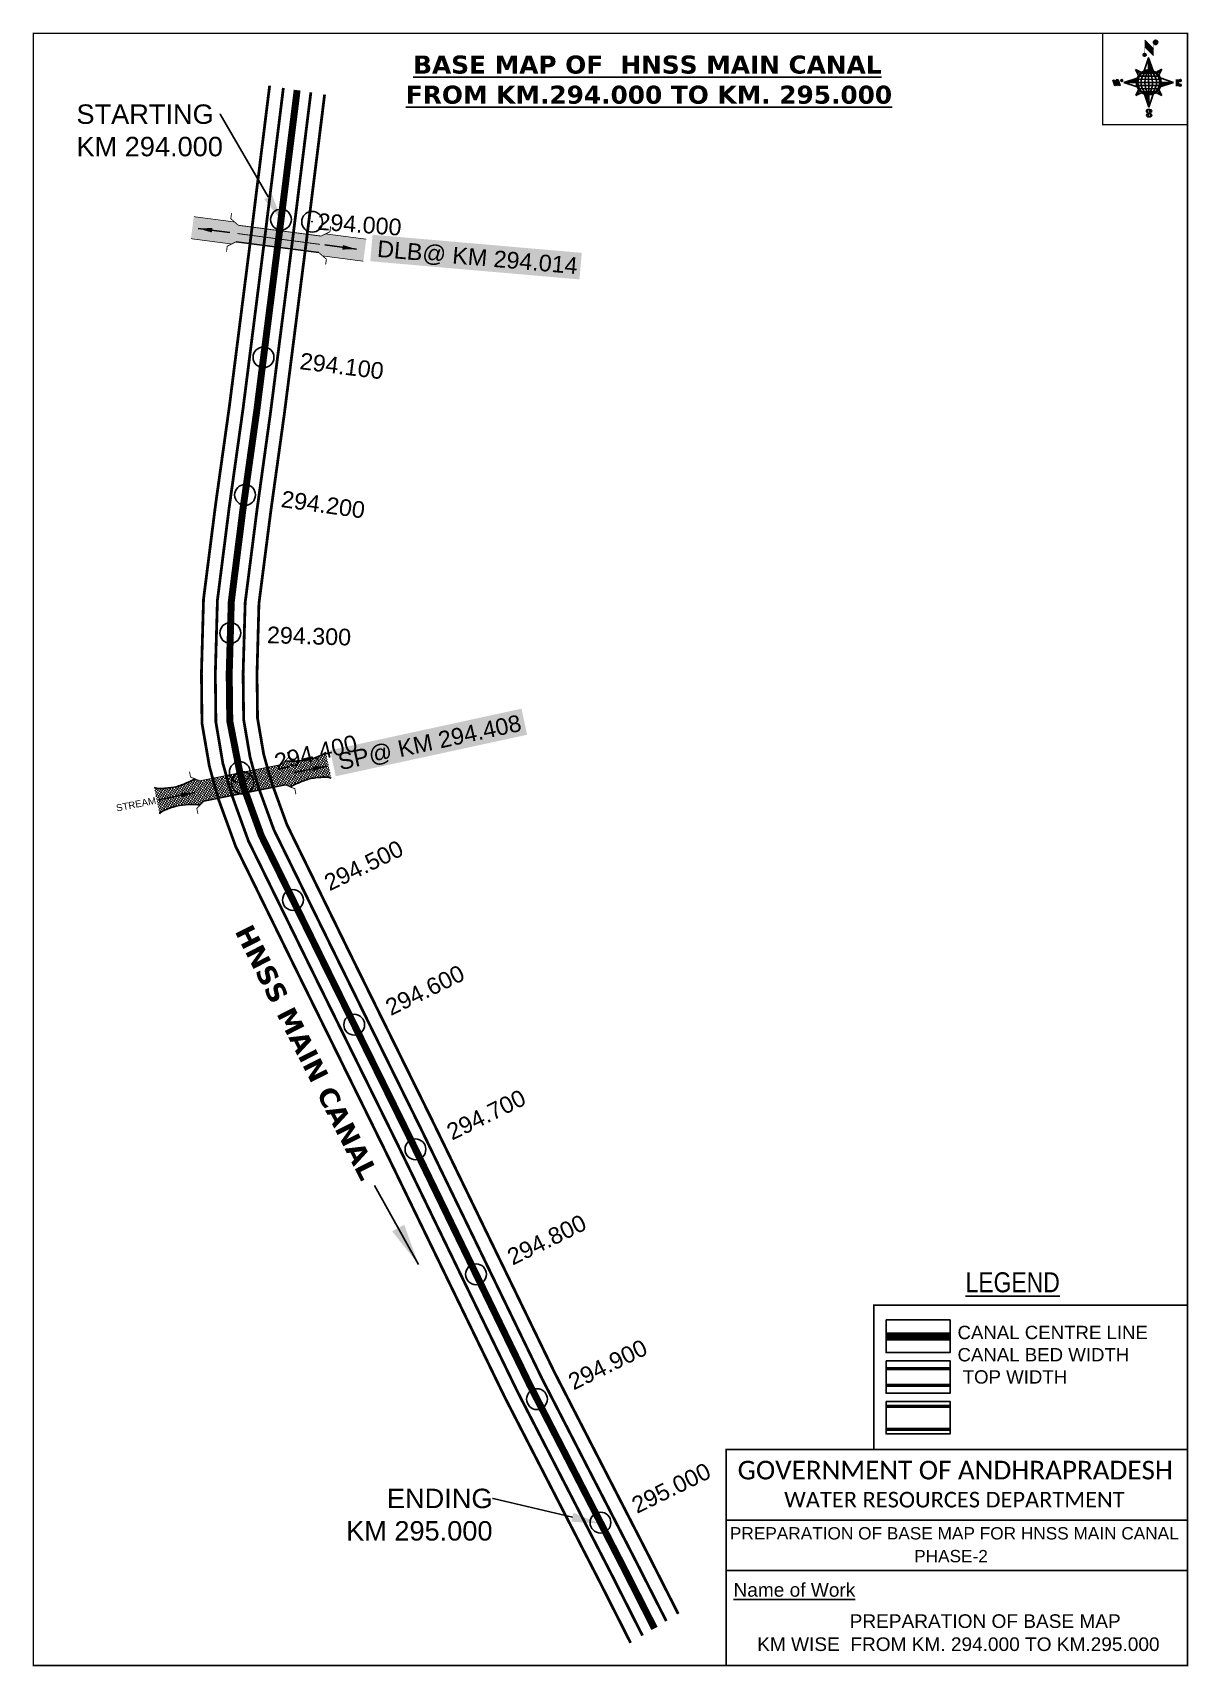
# Model space of a CAD drawing. Header units: inches. Extents: x 774234 to 775066, y 1583764 to 1584940.
import ezdxf
from ezdxf import colors
from ezdxf.entities.mleader import LeaderData, LeaderLine
from ezdxf.enums import TextEntityAlignment as Align
from ezdxf.math import Vec2, Vec3

# ---------------------------------------------------------------- set-up
doc = ezdxf.new("R2010")
doc.units = ezdxf.units.IN
doc.header["$LTSCALE"] = 15
doc.header["$MEASUREMENT"] = 0
doc.header["$PDMODE"] = 32
doc.header["$PDSIZE"] = 15
doc.linetypes.add('ACAD_ISO02W100', pattern=[15, 12, -3])
doc.linetypes.add('HIDDEN2', pattern=[0.1875, 0.125, -0.0625])
for name, color, linetype in [('AQUADUCT', 1, 'Continuous'), ('bord', 1, 'Continuous'), ('CANAL1', 7, 'Continuous'), ('CSMark', 72, 'Continuous'), ('DCBMS', 232, 'Continuous'), ('PAGE', 7, 'Continuous'), ('STRUCTURE', 5, 'Continuous'), ('TEXT', 6, 'Continuous')]:
    doc.layers.add(name, color=color, linetype=linetype)
doc.styles.add('ARIALN', font='ARIALN.TTF')
doc.styles.get("Standard").update_dxf_attribs({"font": 'arial.ttf'})
doc.dimstyles.get("Standard").update_dxf_attribs({"dimtxt": 20, "dimasz": 0.18, "dimexe": 0.18, "dimexo": 0.0625, "dimgap": 0.09, "dimtad": 0, "dimtih": 1, "dimtoh": 1, "dimdec": 4, "dimzin": 0, "dimdsep": 46, "dimtxsty": 'Standard', "dimcen": 0.09, "dimadec": 0, "dimazin": 0, "dimtfac": 1, "dimtdec": 4, "dimtofl": 0, "dimtmove": 0, "dimatfit": 3, "dimfxl": 1, "dimtolj": 1, "dimtzin": 0, "dimarcsym": 0})
pattern_1 = [(267.297113149, (-8720374.938, 50637915.138), (10.5367255337, -0.497431438), [])]
pattern_2 = [(357.297113149, (-8720374.938, 50637915.138), (0.497431438, 10.5367255337), [])]

# ---------------------------------------------------------------- blocks, each defined once
blk = doc.blocks.new('*X26')
at = {"color": 0, "linetype": 'Continuous'}
for p, q in [((6321.6, 240.5), (6322.3, 241.2)), ((6321.6, 240.3), (6322.3, 241)), ((6321.6, 240.1), (6322.3, 240.8)), ((6321.6, 239.9), (6322.4, 240.7)), ((6321.6, 239.8), (6322.4, 240.6)), ((6321.6, 239.6), (6322.5, 240.5)), ((6321.6, 239.4), (6322.5, 240.3)), ((6321.6, 239.2), (6322.6, 240.2)), ((6321.7, 239.1), (6322.6, 240.1)), ((6321.8, 240.8), (6322.4, 241.4)), ((6321.8, 239), (6322.7, 240)), ((6321.8, 239), (6322.8, 239.9)), ((6321.9, 238.9), (6322.9, 239.8)), ((6322, 238.8), (6323, 239.7)), ((6322.1, 241.3), (6322.4, 241.6)), ((6322.1, 238.7), (6323.1, 239.6)), ((6322.2, 238.6), (6323.1, 239.6)), ((6322.3, 238.5), (6323.2, 239.5)), ((6322.4, 238.5), (6323.3, 239.4)), ((6322.5, 238.4), (6323.4, 239.3)), ((6322.7, 238.4), (6323.6, 239.3)), ((6322.8, 238.3), (6323.7, 239.2)), ((6322.9, 238.3), (6323.8, 239.1)), ((6323.1, 238.2), (6323.9, 239.1)), ((6323.2, 238.2), (6324, 239)), ((6323.3, 238.2), (6324.2, 239)), ((6323.5, 238.1), (6324.3, 238.9)), ((6323.7, 238.1), (6324.4, 238.9)), ((6323.8, 238.1), (6324.6, 238.8)), ((6324.1, 238.2), (6324.7, 238.8)), ((6324.3, 238.3), (6324.9, 238.8)), ((6324.6, 238.3), (6325.1, 238.8)), ((6324.8, 238.4), (6325.2, 238.8)), ((6325.1, 238.5), (6325.4, 238.8)), ((6325.4, 238.6), (6325.6, 238.8))]:
    blk.add_line(p, q, dxfattribs=at)
blk = doc.blocks.new('*X25')
at = {"color": 0, "linetype": 'Continuous'}
for p, q in [((6324.4, 240.3), (6324.5, 240.4)), ((6324.6, 240.3), (6324.8, 240.5)), ((6324.7, 240.2), (6325, 240.5)), ((6324.8, 240.2), (6325.2, 240.6)), ((6325, 240.1), (6325.5, 240.6)), ((6325.1, 240.1), (6325.6, 240.6)), ((6325.2, 240), (6325.8, 240.6)), ((6325.3, 240), (6326, 240.6)), ((6325.4, 239.9), (6326.1, 240.6)), ((6325.5, 239.8), (6326.2, 240.5)), ((6325.6, 239.8), (6326.3, 240.5)), ((6325.7, 239.7), (6326.5, 240.4)), ((6325.9, 239.6), (6326.6, 240.3)), ((6326, 239.5), (6326.7, 240.3)), ((6326, 239.4), (6326.8, 240.2)), ((6326.1, 239.3), (6327, 240.2)), ((6326.2, 239.3), (6327.1, 240.1)), ((6326.3, 239.2), (6327.1, 240)), ((6326.4, 239.1), (6327.2, 239.9)), ((6326.5, 239), (6327.3, 239.8)), ((6326.5, 238.9), (6327.4, 239.7)), ((6326.6, 238.8), (6327.5, 239.6)), ((6326.7, 238.7), (6327.5, 239.5)), ((6326.8, 238.6), (6327.6, 239.4)), ((6326.8, 238.5), (6327.7, 239.3)), ((6326.8, 236.5), (6327.4, 237)), ((6326.9, 238.3), (6327.8, 239.2)), ((6326.9, 238.2), (6327.9, 239.1)), ((6326.9, 236.8), (6327.6, 237.4)), ((6327, 238.1), (6327.8, 239)), ((6327, 237.9), (6327.8, 238.8)), ((6327, 237.8), (6327.8, 238.6)), ((6327, 237.6), (6327.8, 238.4)), ((6327, 237.4), (6327.8, 238.2)), ((6327, 237.3), (6327.8, 238)), ((6327, 237.1), (6327.8, 237.9))]:
    blk.add_line(p, q, dxfattribs=at)
blk = doc.blocks.new('H')
at = {"layer": 'bord', "extrusion": (0.000427885, 0.004792, 0.999988)}
h = blk.add_hatch(dxfattribs=at)
h.set_pattern_fill('LINE', color=8, scale=84.387686, angle=-2.7029, style=0)
h.set_pattern_definition(pattern_2)
h.paths.add_polyline_path([(-492, 786, -0.090992), (-448, 775), (-486, 912)])
h = blk.add_hatch(dxfattribs=at)
h.set_pattern_fill('LINE', color=8, scale=84.387686, angle=-92.7029, style=0)
h.set_pattern_definition(pattern_1)
h.paths.add_polyline_path([(-625, 665, -0.090992), (-615, 710), (-751, 671)])
h = blk.add_hatch(dxfattribs=at)
h.set_pattern_fill('LINE', color=8, scale=84.387686, angle=-2.7029, style=0)
h.set_pattern_definition(pattern_2)
h.paths.add_polyline_path([(-504, 533, -0.090992), (-549, 543), (-510, 406)])
h = blk.add_hatch(dxfattribs=at)
h.set_pattern_fill('LINE', color=8, scale=84.387686, angle=-92.7029, style=0)
h.set_pattern_definition(pattern_1)
h.paths.add_polyline_path([(-246, 647), (-372, 653, -0.090992), (-382, 609)])
for p, q in [((-519, 1020, -1217), (-435, 927, -1216)), ((-516, 1087, -1217), (-432, 994, -1217)), ((-538, 774, -1216), (-487, 906, -1216)), ((-487, 906, -1216), (-493, 780, -1216)), ((-487, 906, -1216), (-448, 769, -1216)), ((-865, 701, -1215), (-847, 638, -1215)), ((-847, 700, -1215), (-829, 637, -1215)), ((-829, 699, -1215), (-811, 636, -1215)), ((-829, 699, -1215), (-811, 698, -1215)), ((-811, 698, -1215), (-794, 635, -1215)), ((-752, 665, -1215), (-615, 704, -1215)), ((-627, 794, -1216), (-567, 760, -1216)), ((-627, 794, -1216), (-584, 747, -1215)), ((-599, 731, -1215), (-627, 794, -1216)), ((-421, 753, -1216), (-359, 781, -1216)), ((-359, 781, -1216), (-405, 739, -1216)), ((-359, 781, -1216), (-392, 721, -1215)), ((-379, 693, -1215), (-246, 641, -1215)), ((-213, 669, -1215), (-217, 601, -1215)), ((-752, 665, -1215), (-625, 659, -1215)), ((-619, 614, -1215), (-752, 665, -1215)), ((-639, 526, -1214), (-606, 585, -1215)), ((-639, 526, -1214), (-593, 568, -1215)), ((-577, 553, -1215), (-639, 526, -1214)), ((-511, 400, -1214), (-549, 537, -1214)), ((-460, 533, -1215), (-511, 400, -1214)), ((-505, 527, -1214), (-511, 400, -1214)), ((-371, 513, -1214), (-431, 546, -1215)), ((-371, 513, -1214), (-414, 560, -1215)), ((-399, 576, -1215), (-371, 513, -1214)), ((-246, 641, -1215), (-383, 603, -1215)), ((-373, 647, -1215), (-246, 641, -1215)), ((-197, 600, -1215), (-194, 668, -1215))]:
    blk.add_line(p, q, dxfattribs=at)
at = {"layer": 'bord', "color": 8, "linetype": 'ByBlock', "extrusion": (0.000427885, 0.004792, 0.999988)}
for p, q in [((-375, 679, -1215), (-620, 691, -1215)), ((-386, 711, -1215), (-605, 722, -1215)), ((-411, 744, -1216), (-578, 752, -1216)), ((-493, 780, -1216), (-505, 527, -1214)), ((-373, 647, -1215), (-625, 659, -1215)), ((-378, 616, -1215), (-623, 628, -1215)), ((-392, 585, -1215), (-611, 595, -1215)), ((-420, 555, -1215), (-587, 562, -1215))]:
    blk.add_line(p, q, dxfattribs=at)
at = {"layer": 'bord', "extrusion": (0.000427885, 0.004792, 0.999988), "elevation": -1212}
for points, const_width in [([(-522, 960), (-516, 1093)], 1.61), ([(-434, 933), (-428, 1066)], 1.61), ([(-870, 707), (-846, 706)], 0.642), ([(-829, 643), (-821, 678)], 0.642), ([(-793, 641), (-782, 694)], 0.642), ([(-223, 676), (-174, 673)], 0.706), ([(-829, 643), (-855, 644)], 0.642), ([(-811, 642), (-784, 641)], 0.642), ([(-177, 605), (-226, 607)], 0.706), ([(-195, 645), (-185, 644)], 0.706)]:
    blk.add_lwpolyline(points, dxfattribs=dict(at, const_width=const_width))
for points, const_width in [([(-414, 1073, 1), (-398, 1058, 1)], 22.3), ([(-530, 950, 1), (-520, 939, 1)], 14.8), ([(-776, 697, 1), (-769, 690, 1)], 8.9), ([(-180, 618, 1), (-173, 611, 1)], 9.79), ([(-178, 667, 1), (-171, 660, 1)], 9.79), ([(-490, 362, 1), (-498, 369, 1)], 11.1), ([(-525, 322, 1), (-533, 329, 1)], 11.1)]:
    blk.add_lwpolyline(points, format="xyb", close=True, dxfattribs=dict(at, const_width=const_width))
for points in [[(-537, 317), (-531, 310), (-520, 307), (-505, 307), (-494, 310), (-486, 318), (-487, 326), (-491, 333), (-494, 336), (-503, 341), (-522, 347), (-530, 352), (-534, 355), (-537, 363), (-537, 373), (-530, 381), (-520, 384), (-504, 384), (-493, 380), (-487, 373)], [(-522, 348), (-526, 354), (-528, 361), (-528, 371), (-526, 375), (-521, 381), (-515, 384)], [(-505, 307), (-499, 312), (-497, 319), (-497, 327), (-501, 335), (-509, 343)]]:
    blk.add_lwpolyline(points, dxfattribs=at)
at = {"layer": 'bord', "extrusion": (0.000427885, 0.004792, 0.999988)}
for centre, radius in [((-406, 1065, -1212), 22.3), ((-525, 944, -1212), 14.8), ((-773, 694, -1212), 8.9), ((-498, 659, -1212), 127), ((-177, 615, -1212), 9.79), ((-174, 663, -1212), 9.79), ((-494, 365, -1212), 11.1), ((-529, 325, -1212), 11.1)]:
    blk.add_circle(centre, radius, dxfattribs=at)
at = {"layer": 'bord', "color": 8, "linetype": 'ByBlock', "extrusion": (0.000427885, 0.004792, 0.999988)}
for centre, radius, start, end in [((-482, 658, -1212), 128, 94.9254, 259.6691), ((-437, 656, -1212), 141, 113.2864, 241.308), ((-316, 651, -1212), 222, 142.5892, 212.0053), ((-560, 662, -1212), 141, 293.2864, 61.308), ((-681, 668, -1212), 222, 322.5892, 32.0053), ((-515, 660, -1212), 128, 274.9254, 79.6691)]:
    blk.add_arc(centre, radius, start, end, dxfattribs=at)
at = {"layer": 'bord', "extrusion": (0.000427885, 0.004792, 0.999988)}
for points in [[(-516, 1093, -1212), (-431, 1000, -1212), (-519, 1026, -1212), (-434, 933, -1212)], [(-864, 707, -1212), (-846, 706, -1212), (-846, 644, -1212), (-829, 643, -1212)], [(-829, 705, -1212), (-811, 704, -1212), (-811, 642, -1212), (-793, 641, -1212)], [(-193, 674, -1212), (-197, 606, -1212), (-213, 675, -1212), (-216, 607, -1212)]]:
    blk.add_solid(points, dxfattribs=at)
at = {"layer": 'bord', "extrusion": (0.000427885, 0.004792, 0.999988), "xscale": 7.977342409717546, "yscale": 7.977342408231451, "zscale": 7.977342408476333, "rotation": 138.0840426661453}
for name, p in [('*X25', (38301, -31929, -1212)), ('*X26', (38314, -31951, -1212))]:
    blk.add_blockref(name, p, dxfattribs=at)
blk = doc.blocks.new('DLB')
at = {"layer": 'STRUCTURE'}
h = blk.add_hatch(dxfattribs=at)
h.set_pattern_fill('DOTS', color=6, scale=20, angle=320.37224793, style=0)
h.paths.add_polyline_path([(769699.5, 1706950), (769699.5, 1706934), (769729.1, 1706934), (769732.1, 1706936), (769792.1, 1706936), (769795.1, 1706934), (769824.7, 1706934), (769824.7, 1706950), (769795.1, 1706950), (769792.1, 1706948), (769732.1, 1706948), (769729.1, 1706950)])
at = {"layer": 'STRUCTURE', "color": 6, "linetype": 'ACAD_ISO02W100', "ltscale": 0.5, "const_width": 0.5}
for points in [[(769699.5, 1706950), (769729.1, 1706950)], [(769795.1, 1706950), (769824.7, 1706950)], [(769699.5, 1706934), (769729.1, 1706934)], [(769795.1, 1706934), (769824.7, 1706934)]]:
    blk.add_lwpolyline(points, dxfattribs=at)
at = {"layer": 'STRUCTURE', "color": 6, "const_width": 0.628}
for points in [[(769726.1, 1706956), (769726.1, 1706952), (769732.1, 1706948), (769792.1, 1706948), (769798.1, 1706952), (769798.1, 1706956)], [(769732.1, 1706942), (769792.1, 1706942)], [(769726.1, 1706928), (769726.1, 1706932), (769732.1, 1706936), (769792.1, 1706936), (769798.1, 1706932), (769798.1, 1706928)]]:
    blk.add_lwpolyline(points, dxfattribs=at)
at = {"layer": 'STRUCTURE', "color": 6}
blk.add_lwpolyline([(769732.1, 1706936), (769792.1, 1706936)], dxfattribs=at)
blk.add_lwpolyline([(769732.1, 1706936), (769792.1, 1706936)], dxfattribs=at)
at = {"layer": 'STRUCTURE', "color": 0}
blk.add_circle((769762.1, 1706942), 1.8, dxfattribs=at)
for points in [[(769703.8, 1706942), (769726.7, 1706942)], [(769818.6, 1706942), (769795.7, 1706942)]]:
    blk.add_leader(points, dimstyle='Standard', override={"dimasz": 10, "dimgap": 0.09, "dimtad": 0}, dxfattribs=at)
blk = doc.blocks.new('SP')
at = {"layer": 'STRUCTURE'}
h = blk.add_hatch(dxfattribs=at)
h.set_pattern_fill('DASH', color=256, scale=8, style=0)
edge = h.paths.add_edge_path()
edge.add_spline(control_points=[(769825.7, 1706742.1), (769825.3, 1706741.8), (769823.8, 1706740.8), (769820.9, 1706740.3), (769817, 1706739.7), (769811.4, 1706738.9), (769804, 1706739.7), (769798.4, 1706741), (769795.6, 1706741.6)], knot_values=[0, 0, 0, 0, 1.613557, 5.24513, 8.624976, 13.470124, 22.190216, 30.746377, 30.746377, 30.746377, 30.746377], degree=3, periodic=0)
edge.add_line((769795.6, 1706741.6), (769792.6, 1706739.6))
edge.add_line((769792.6, 1706739.6), (769732.6, 1706739.6))
edge.add_line((769732.6, 1706739.6), (769729.6, 1706741.6))
edge.add_spline(control_points=[(769729.6, 1706741.6), (769726.9, 1706740.9), (769721.3, 1706739.5), (769713.9, 1706738.5), (769708.3, 1706739.1), (769704.4, 1706739.6), (769701.5, 1706740), (769700, 1706741), (769699.5, 1706741.3)], knot_values=[0, 0, 0, 0, 8.556161, 17.276253, 22.121402, 25.501247, 29.13282, 30.746377, 30.746377, 30.746377, 30.746377], degree=3, periodic=0)
edge.add_line((769699.5, 1706741.3), (769699.5, 1706722.1))
edge.add_spline(control_points=[(769699.5, 1706722.1), (769700, 1706722.4), (769701.4, 1706723.4), (769704.3, 1706724), (769708.2, 1706724.5), (769713.8, 1706725.3), (769721.2, 1706724.5), (769726.8, 1706723.3), (769729.6, 1706722.6)], knot_values=[0, 0, 0, 0, 1.613557, 5.24513, 8.624976, 13.470124, 22.190216, 30.746377, 30.746377, 30.746377, 30.746377], degree=3, periodic=0)
edge.add_line((769729.6, 1706722.6), (769732.6, 1706724.6))
edge.add_line((769732.6, 1706724.6), (769792.6, 1706724.6))
edge.add_line((769792.6, 1706724.6), (769795.6, 1706722.6))
edge.add_spline(control_points=[(769795.6, 1706722.6), (769798.4, 1706723.3), (769803.9, 1706724.8), (769811.3, 1706725.8), (769817, 1706725.1), (769820.9, 1706724.7), (769823.8, 1706724.2), (769825.2, 1706723.3), (769825.7, 1706723)], knot_values=[0, 0, 0, 0, 8.556161, 17.276253, 22.121402, 25.501247, 29.13282, 30.746377, 30.746377, 30.746377, 30.746377], degree=3, periodic=0)
edge.add_line((769825.7, 1706723), (769825.7, 1706742.1))
h.paths.add_polyline_path([(769764.2, 1706732.1, -1), (769761.1, 1706732.1, -1)], flags=0)
h.paths.add_polyline_path([(769761.1, 1706732.1, 1), (769764.2, 1706732.1, 1)], flags=16)
at = {"layer": 'STRUCTURE', "const_width": 0.628}
for points in [[(769726.6, 1706747.6), (769726.6, 1706743.6), (769732.6, 1706739.6), (769792.6, 1706739.6), (769798.6, 1706743.6), (769798.6, 1706747.6)], [(769726.6, 1706716.6), (769726.6, 1706720.6), (769732.6, 1706724.6), (769792.6, 1706724.6), (769798.6, 1706720.6), (769798.6, 1706716.6)]]:
    blk.add_lwpolyline(points, dxfattribs=at)
at = {"layer": 'STRUCTURE', "color": 3}
blk.add_lwpolyline([(769732.6, 1706724.6), (769792.6, 1706724.6)], dxfattribs=at)
blk.add_lwpolyline([(769732.6, 1706724.6), (769792.6, 1706724.6)], dxfattribs=at)
at = {"layer": 'STRUCTURE', "color": 0}
blk.add_circle((769762.6, 1706732.1), 1.55, dxfattribs=at)
at = {"layer": 'STRUCTURE'}
for points in [[(769699.5, 1706741.3), (769700.9, 1706740.5), (769704.4, 1706739.6), (769707.8, 1706739.2), (769712.6, 1706738.8), (769721.3, 1706739.7), (769729.6, 1706741.6)], [(769825.7, 1706742.1), (769824.3, 1706741.3), (769820.8, 1706740.3), (769817.5, 1706739.8), (769812.7, 1706739.2), (769804, 1706739.9), (769795.6, 1706741.6)], [(769699.5, 1706722.1), (769700.9, 1706723), (769704.4, 1706724), (769707.7, 1706724.5), (769712.5, 1706725), (769721.2, 1706724.4), (769729.6, 1706722.6)], [(769825.7, 1706723), (769824.3, 1706723.8), (769820.8, 1706724.7), (769817.4, 1706725.1), (769812.6, 1706725.5), (769803.9, 1706724.6), (769795.6, 1706722.6)]]:
    blk.add_spline(points, degree=3, dxfattribs=at)
at = {"layer": 'STRUCTURE', "color": 0}
blk.add_text('STREAM', height=5, dxfattribs=at).set_placement((769684.3, 1706732.1), align=Align.MIDDLE_CENTER)
for points in [[(769727.4, 1706732.1), (769700.8, 1706732.1)], [(769824.4, 1706732.1), (769800.5, 1706732.1)]]:
    blk.add_leader(points, dimstyle='Standard', override={"dimasz": 10, "dimgap": 0.09, "dimtad": 0}, dxfattribs=at)

msp = doc.modelspace()

# ---------------------------------------------------------------- linework, layer by layer
at = {"layer": 'CANAL1', "color": 200, "const_width": 2}
for points in [[(774404.4, 1584902), (774390.6, 1584790.7), (774375.4, 1584671), (774365.4, 1584599.8), (774356.8, 1584532.2), (774355.3, 1584478.6), (774355.7, 1584442.8), (774361, 1584412), (774367.2, 1584389.2), (774379.9, 1584354.3), (774426.4, 1584259.4), (774487.9, 1584134.5), (774573.7, 1583957.6), (774642, 1583824.8), (774664.3, 1583780.7)], [(774444, 1584895.6), (774430.3, 1584785.7), (774415, 1584665.8), (774405.1, 1584594.5), (774396.7, 1584529.1), (774395.3, 1584478.3), (774395.7, 1584446.4), (774400.1, 1584420.7), (774405.4, 1584401.4), (774416.8, 1584370), (774462.3, 1584277), (774523.9, 1584152), (774609.5, 1583975.5), (774677.6, 1583843), (774698.6, 1583801.6)]]:
    msp.add_lwpolyline(points, dxfattribs=at)
at = {"layer": 'CANAL1', "color": 5, "const_width": 2}
for points in [[(774414.3, 1584900.4), (774400.5, 1584789.4), (774385.3, 1584669.7), (774375.3, 1584598.5), (774366.8, 1584531.4), (774365.3, 1584478.5), (774365.7, 1584443.7), (774370.7, 1584414.1), (774376.8, 1584392.3), (774389.1, 1584358.2), (774435.4, 1584263.8), (774496.9, 1584138.9), (774582.6, 1583962.1), (774650.9, 1583829.4), (774672.9, 1583785.9)], [(774434.1, 1584897.2), (774420.4, 1584786.9), (774405.1, 1584667.1), (774395.2, 1584595.8), (774386.8, 1584529.9), (774385.3, 1584478.4), (774385.7, 1584445.5), (774390.3, 1584418.5), (774395.8, 1584398.3), (774407.5, 1584366.1), (774453.4, 1584272.6), (774514.9, 1584147.7), (774600.5, 1583971), (774668.7, 1583838.4), (774690, 1583796.4)]]:
    msp.add_lwpolyline(points, dxfattribs=at)
at = {"layer": 'CANAL1', "color": 1, "linetype": 'HIDDEN2', "ltscale": 8, "const_width": 5}
msp.add_lwpolyline([(774424.2, 1584898.8), (774412.6, 1584805.6), (774410.4, 1584788.2), (774395.2, 1584668.4), (774385.2, 1584597.1), (774376.8, 1584530.6), (774375.3, 1584478.5), (774375.7, 1584444.6), (774382.9, 1584407.7), (774386.3, 1584395.3), (774398.3, 1584362.2), (774444.4, 1584268.2), (774505.9, 1584143.3), (774591.6, 1583966.6), (774659.8, 1583833.9), (774681.5, 1583791.1)], dxfattribs=at)
at = {"layer": 'CANAL1', "color": 1, "linetype": 'HIDDEN2', "ltscale": 100, "const_width": 6, "elevation": -0.4}
msp.add_lwpolyline([(774894.3, 1584001.4), (774848.3, 1584001.4)], dxfattribs=at)
at = {"layer": 'CANAL1', "color": 5, "const_width": 2.4, "elevation": -0.4}
for points in [[(774894.3, 1583978.1), (774848.3, 1583978.1)], [(774894.3, 1583966.1), (774848.3, 1583966.1)]]:
    msp.add_lwpolyline(points, dxfattribs=at)
at = {"layer": 'CANAL1', "color": 200, "const_width": 2.4, "elevation": -0.4}
for points in [[(774894.3, 1583950.9), (774848.3, 1583950.9)], [(774894.3, 1583934.4), (774848.3, 1583934.4)]]:
    msp.add_lwpolyline(points, dxfattribs=at)
at = {"layer": 'CSMark', "color": 3}
msp.add_circle((774385, 1584400), 8, dxfattribs=at)
for p in [(774412.6, 1584805.6), (774400, 1584706.4), (774386.7, 1584607.3), (774376.1, 1584507.9), (774382.9, 1584407.7), (774421.2, 1584315.6), (774465.3, 1584225.8), (774509.4, 1584136.1), (774553, 1584046.1), (774596.9, 1583956.2), (774642.6, 1583867.3)]:
    msp.add_point(p, dxfattribs=at)
at = {"layer": 'CSMark', "color": 2}
msp.add_point((774435, 1584804), dxfattribs=at)
at = {"layer": 'PAGE', "const_width": 1}
msp.add_lwpolyline([(775065.3, 1583764.4), (775065.3, 1584939.7), (774234.3, 1584939.7), (774234.3, 1583764.4), (775065.3, 1583764.4)], dxfattribs=at)
at = {"layer": 'PAGE'}
for points, const_width in [([(775065.3, 1584939.7), (775004.2, 1584939.7), (775004.2, 1584873.9), (775065.3, 1584873.9)], 1), ([(774839.4, 1584023.8), (775065.3, 1584023.8), (775065.3, 1583920), (774839.4, 1583920)], 1.2), ([(774733.1, 1583920), (775065.3, 1583920), (775065.3, 1583764.4), (774733.1, 1583764.4)], 1.2)]:
    msp.add_lwpolyline(points, close=True, dxfattribs=dict(at, const_width=const_width))
at = {"layer": 'PAGE', "elevation": -0.4}
for points in [[(774848.3, 1584013.2), (774894.3, 1584013.2), (774894.3, 1583989.7), (774848.3, 1583989.7)], [(774848.3, 1583983.9), (774894.3, 1583983.9), (774894.3, 1583960.4), (774848.3, 1583960.4)], [(774848.3, 1583954.6), (774894.3, 1583954.6), (774894.3, 1583931.1), (774848.3, 1583931.1)]]:
    msp.add_lwpolyline(points, close=True, dxfattribs=at)
at = {"layer": 'PAGE'}
for points in [[(774733.1, 1583869.1), (775065.3, 1583869.1)], [(774733.1, 1583832.7), (775065.3, 1583832.7)]]:
    msp.add_lwpolyline(points, dxfattribs=at)

# ---------------------------------------------------------------- block references
at = {"layer": 'AQUADUCT', "color": 1, "xscale": 0.0703495379661093, "yscale": 0.07034953800030053, "zscale": 0.07034953795990817, "rotation": 3.078330607406165}
msp.add_blockref('H', (775074.9, 1584860.3, 85.4), dxfattribs=at)
at = {"layer": 'STRUCTURE', "color": 0}
for name, p, rotation in [('DLB', (-210109.7, -7974.5), 352.5524183112274), ('SP', (354215.7, -240134.7), 11.30765053646251)]:
    msp.add_blockref(name, p, dxfattribs=dict(at, rotation=rotation))

# ---------------------------------------------------------------- texts
at = {"layer": 'CANAL1', "insert": (774391.1, 1584300.3), "char_height": 14, "width": 205.129, "attachment_point": 1, "rotation": 296.8467}
msp.add_mtext('\\pi0.96322;{\\fVerdana|b1|i0|c0|p34;HNSS MAIN CANAL}', dxfattribs=at)
at = {"layer": 'CSMark', "color": 3}
for s, rotation, p in [('294.000', 355.8705, (774438.9, 1584804.3)), ('294.400', 13.7293, (774408.2, 1584414.7))]:
    msp.add_text(s, height=12, rotation=rotation, dxfattribs=at).set_placement(p, align=Align.MIDDLE_LEFT)
at = {"layer": 'CSMark', "color": 1}
for s, rotation, p in [('294.100', 352.9054, (774426.3, 1584703.9)), ('294.200', 352.045, (774412.9, 1584604.6)), ('294.300', 358.3298, (774402.5, 1584506.6)), ('294.500', 26.1131, (774444.9, 1584327.2)), ('294.600', 26.1131, (774489, 1584237.4)), ('294.700', 26.1131, (774533.1, 1584147.7)), ('294.800', 26.1131, (774576.7, 1584057.7)), ('294.900', 26.1131, (774620.6, 1583967.8)), ('295.000', 26.1131, (774666.3, 1583878.9))]:
    msp.add_text(s, height=12, rotation=rotation, dxfattribs=at).set_placement(p, align=Align.MIDDLE_LEFT)
at = {"layer": 'PAGE', "extrusion": (0.000201441, 0.004807, 0.999988), "style": 'ARIALN'}
msp.add_text('%%ULEGEND', height=14.4, rotation=359.9999, dxfattribs=at).set_placement((774939.4, 1584021.3, 7770.3), align=Align.MIDDLE)
at = {"layer": 'PAGE', "extrusion": (0.000201441, 0.004807, 0.999988)}
for s, height, p in [('PREPARATION OF BASE MAP FOR HNSS MAIN CANAL', 8.878, (774735.8, 1583836.1, 7769.4)), ('%%UName of Work', 9.822, (774738.4, 1583794.9, 7768))]:
    msp.add_text(s, height=height, rotation=359.9999, dxfattribs=at).set_placement(p)
for s, height, p in [('PHASE-2', 8.88, (774895, 1583824.1, 7769.3)), ('PREPARATION OF BASE MAP', 9.822, (774919.6, 1583777.3, 7768.1)), ('KM WISE  FROM KM. 294.000 TO KM.295.000', 9.822, (774900.3, 1583760.7, 7768.1))]:
    msp.add_text(s, height=height, rotation=359.9999, dxfattribs=at).set_placement(p, align=Align.MIDDLE_CENTER)
at = {"layer": 'PAGE', "extrusion": (0.000201441, 0.004807, 0.999988), "attachment_point": 1, "text_direction": (1, -1e-06, -0.000201)}
for s, insert, char_height, width in [('CANAL CENTRE LINE CANAL BED WIDTH {\\H2.3717x; }\\P TOP WIDTH{\\H1.9152x; }', (774899.7, 1584009, -0.4), 9.6, 168.926), ('\\pi3.5885;{\\fCalibri|b0|i0|c0|p34;\\H1.3333x;GOVERNMENT OF ANDHRAPRADESH\\P\\pi37.073;\\H0.83998x;WATER RESOURCES DEPARTMENT}', (774737.8, 1583911.8, -1.3), 10.059, 321.276)]:
    msp.add_mtext(s, dxfattribs=dict(at, insert=insert, char_height=char_height, width=width))
at = {"layer": 'STRUCTURE', "color": 5, "char_height": 12, "attachment_point": 1, "bg_fill": 1, "box_fill_scale": 1.3, "bg_fill_color": 7, "bg_fill_true_color": 16777215, "bg_fill_transparency": 4390977}
for s, insert, width, rotation in [('\\pi0.70666;DLB@ KM 294.014', (774481.8, 1584790.8), 143.997, 355.0439), ('\\pi0.43653;SP@ KM 294.408', (774452.2, 1584420.7), 133.823, 12.2468)]:
    msp.add_mtext(s, dxfattribs=dict(at, insert=insert, width=width, rotation=rotation))
at = {"layer": 'TEXT', "color": 1, "insert": (774486, 1584923.7), "char_height": 13, "width": 379.826, "attachment_point": 1}
msp.add_mtext('\\pi21.755;{\\fVerdana|b1|i0|c0|p34;\\LBASE MAP OF  HNSS MAIN CANAL \\P\\pi16.508;FROM KM.294.000 TO KM. 295.000}', dxfattribs=at)

# ---------------------------------------------------------------- leaders
at = {"layer": 'CANAL1'}
msp.add_leader([(774511.6, 1584053.2), (774479.9, 1584110)], dimstyle='Standard', override={"dimasz": 30, "dimgap": 0.09, "dimtad": 0}, dxfattribs=at)
at = {"layer": 'DCBMS', "color": 5}
ml = msp.add_multileader_mtext('Standard', dxfattribs=at)
ml.set_content('STARTING\\PKM 294.000', color=5)
ml.set_leader_properties()
ml.build(insert=Vec2(0, 0))
ml.multileader.update_dxf_attribs({"dogleg_length": 0.36, "arrow_head_size": 20})
ctx = ml.context
ctx.base_point, ctx.char_height, ctx.arrow_head_size, ctx.landing_gap_size, ctx.plane_origin = Vec3(774265.2, 1584881.4), 14, 20, 0.09, Vec3(774436.1, 1584954.2)
notes = []
notes.append((ctx, [(0, (1, 1, 0), (774368.8, 1584881.4), (-1, 0), 0.36, [(0, [(774413.3, 1584804.6)], 0, [])])]))
ctx.mtext.insert, ctx.mtext.flow_direction = Vec3(774265.3, 1584888.5), 5
for ctx, leaders in notes:
    for number, flags, end, landing, length, lines in leaders:
        leader = LeaderData()
        leader.index, (leader.has_last_leader_line, leader.has_dogleg_vector, leader.attachment_direction) = number, flags
        leader.last_leader_point, leader.dogleg_vector, leader.dogleg_length = Vec3(end), Vec3(landing), length
        for number, points, colour, breaks in lines:
            line = LeaderLine()
            line.index, line.vertices, line.color, line.breaks = number, Vec3.list(points), colors.encode_raw_color(colour), breaks
            leader.lines.append(line)
        ctx.leaders.append(leader)

# ---------------------------------------------------------------- next in the draw order: leaders
ml = msp.add_multileader_mtext('Standard', dxfattribs=at)
ml.set_content('ENDING \\PKM 295.000', color=5)
ml.set_leader_properties()
ml.build(insert=Vec2(0, 0))
ml.multileader.update_dxf_attribs({"dogleg_length": 0.36, "arrow_head_size": 20})
ctx = ml.context
ctx.base_point, ctx.char_height, ctx.arrow_head_size, ctx.landing_gap_size, ctx.plane_origin = Vec3(774461.7, 1583884.6), 14, 20, 0.09, Vec3(774605.4, 1584096.9)
ctx.text_align_type = 2
notes = []
notes.append((ctx, [(0, (1, 1, 0), (774565.3, 1583884.6), (-1, 0), 0.36, [(0, [(774641.9, 1583866.6)], 0, [])])]))
ctx.mtext.insert, ctx.mtext.width, ctx.mtext.alignment, ctx.mtext.flow_direction = Vec3(774564.9, 1583891.7), 109.049, 3, 5
ctx.mtext.has_bg_fill, ctx.mtext.bg_color, ctx.mtext.bg_scale_factor, ctx.mtext.bg_transparency, ctx.mtext.use_window_bg_color = 1, -1027028792, 1.5, 0, 1
for ctx, leaders in notes:
    for number, flags, end, landing, length, lines in leaders:
        leader = LeaderData()
        leader.index, (leader.has_last_leader_line, leader.has_dogleg_vector, leader.attachment_direction) = number, flags
        leader.last_leader_point, leader.dogleg_vector, leader.dogleg_length = Vec3(end), Vec3(landing), length
        for number, points, colour, breaks in lines:
            line = LeaderLine()
            line.index, line.vertices, line.color, line.breaks = number, Vec3.list(points), colors.encode_raw_color(colour), breaks
            leader.lines.append(line)
        ctx.leaders.append(leader)

doc.saveas('drawing.dxf')
